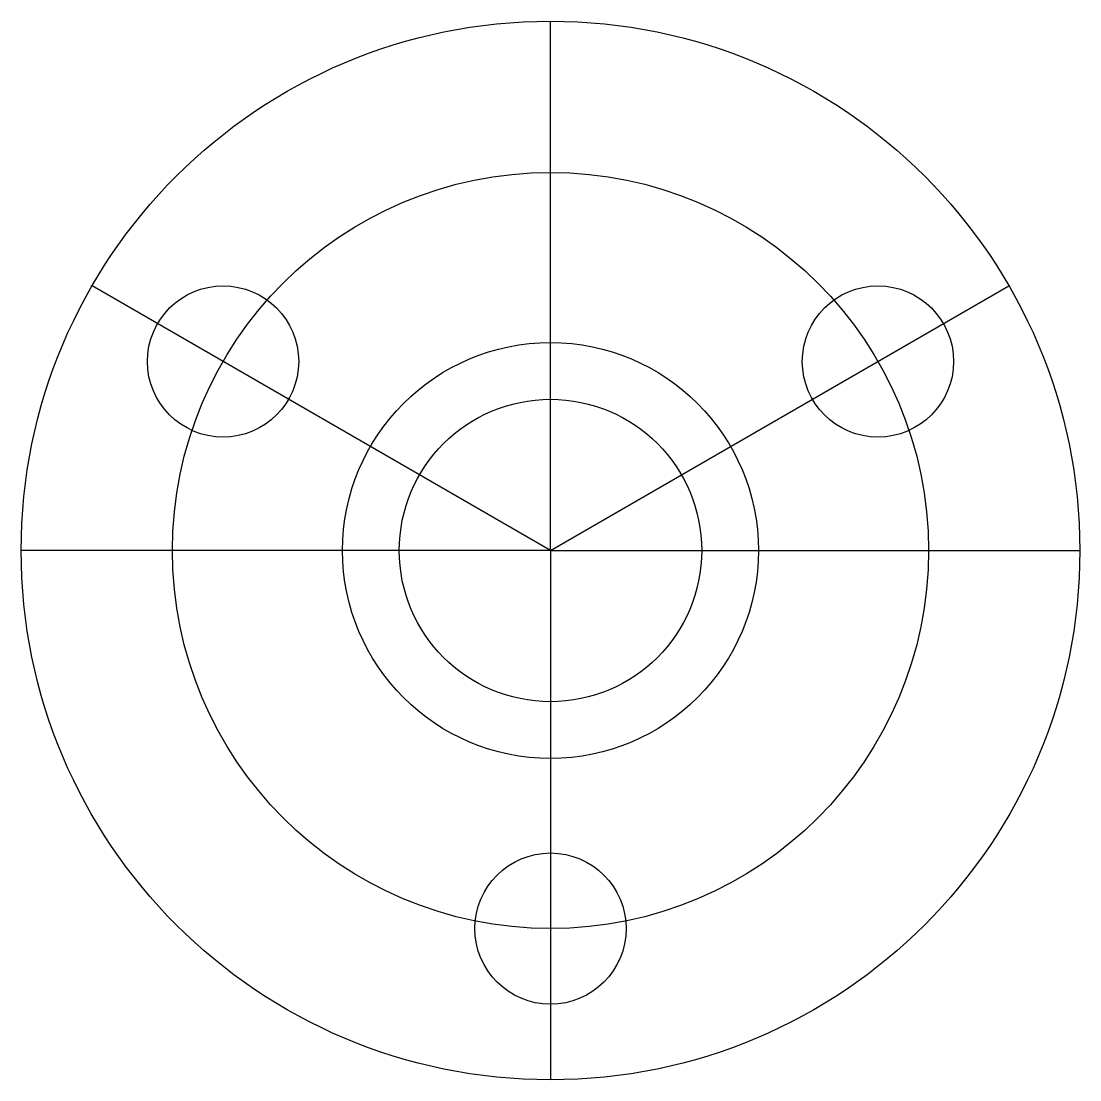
# Model space of a CAD drawing. Header units: millimetres. Extents: x 100.81 to 107.81, y 164.5 to 171.5.
import ezdxf

# ---------------------------------------------------------------- set-up
doc = ezdxf.new("R2010")
doc.units = ezdxf.units.MM

msp = doc.modelspace()

# ---------------------------------------------------------------- linework, layer by layer
for q in [(104.3101, 171.5016), (101.279, 169.7516), (107.3412, 169.7516), (100.8101, 168.0016), (107.8101, 168.0016), (104.3101, 164.5016)]:
    msp.add_line((104.3101, 168.0016), q)
for centre, radius in [((104.3101, 168.0016), 3.5), ((104.3101, 168.0016), 2.5), ((102.1451, 169.2516), 0.5), ((106.4752, 169.2516), 0.5), ((104.3101, 168.0016), 1.375), ((104.3101, 168.0016), 1), ((104.3101, 165.5016), 0.5)]:
    msp.add_circle(centre, radius)

doc.saveas('drawing.dxf')
